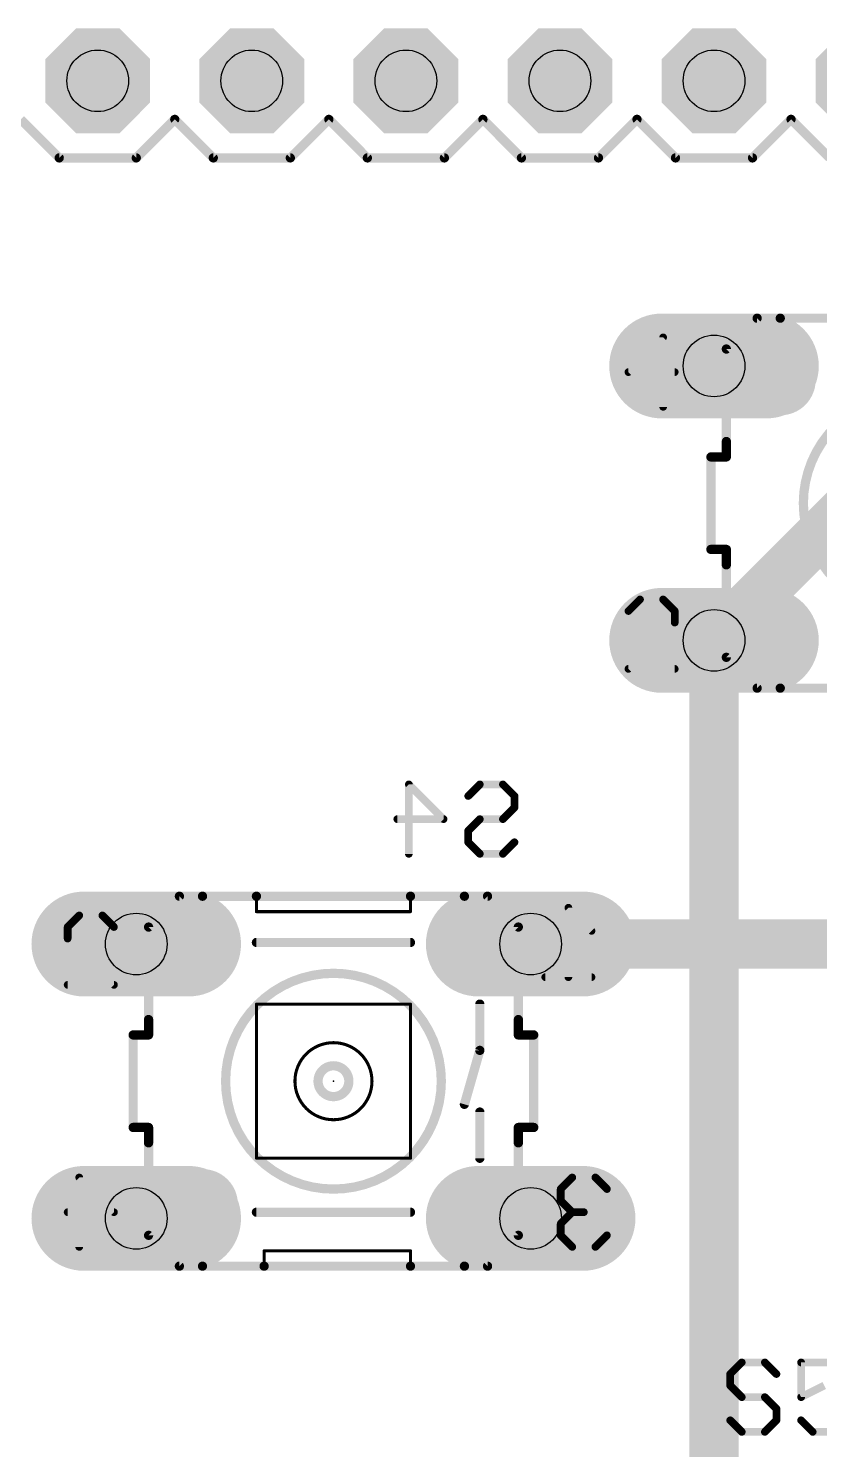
# Model space of a CAD drawing. Extents: x -0.24 to 4.18, y -0.6 to 2.96.
# Drawn here: x 2.296 to 2.81, y 1.423 to 2.345 of the extents above; entities that cross this region are included whole.
import ezdxf

# ---------------------------------------------------------------- set-up
doc = ezdxf.new("R2010")
doc.units = 0
for name, color, linetype in [('1', 22, 'CONTINUOUS'), ('17', 82, 'CONTINUOUS'), ('21', 253, 'CONTINUOUS'), ('22', 253, 'CONTINUOUS'), ('24', 7, 'CONTINUOUS'), ('25', 253, 'CONTINUOUS'), ('26', 253, 'CONTINUOUS'), ('29', 253, 'CONTINUOUS'), ('30', 253, 'CONTINUOUS'), ('44', 253, 'CONTINUOUS'), ('51', 253, 'CONTINUOUS'), ('52', 253, 'CONTINUOUS')]:
    doc.layers.add(name, color=color, linetype=linetype)

# ---------------------------------------------------------------- blocks, each defined once
blk = doc.blocks.new('LONGP100')
at = {"const_width": 1}
blk.add_lwpolyline([(-0.5, 0), (0.5, 0)], dxfattribs=at)
at = {"const_width": 0.5}
for points in [[(-0.5, 0.25, 1), (-0.5, -0.25)], [(0.5, -0.25, 1), (0.5, 0.25)]]:
    blk.add_lwpolyline(points, format="xyb", dxfattribs=at)
blk = doc.blocks.new('RECT')
blk.add_solid([(-0.5, -0.5), (0.5, -0.5), (-0.5, 0.5), (0.5, 0.5)])
blk = doc.blocks.new('OCTAGONP')
at = {"const_width": 0.5}
blk.add_lwpolyline([(-0.25, -0.103553), (-0.25, 0.103553), (-0.103553, 0.25), (0.103553, 0.25), (0.25, 0.103553), (0.25, -0.103553), (0.103553, -0.25), (-0.103553, -0.25), (-0.25, -0.103553), (-0.25, 0.103553)], dxfattribs=at)

msp = doc.modelspace()

# ---------------------------------------------------------------- linework, layer by layer
at = {"layer": '1', "const_width": 0.032}
for points in [[(2.89084, 2.09794), (2.741, 1.9481)], [(2.741, 1.9481), (2.741, 1.74744)], [(3.116, 1.7511), (2.622, 1.7511)], [(2.622, 1.7511), (2.73734, 1.7511)], [(2.73734, 1.7511), (2.741, 1.74744)], [(2.741, 1.74744), (2.741, 1.3761)]]:
    msp.add_lwpolyline(points, dxfattribs=at)
at = {"layer": '1', "const_width": 0.016}
for points in [[(2.749, 1.9481, 1), (2.733, 1.9481)], [(2.735343, 1.953757, 1), (2.746657, 1.942443)], [(2.622, 1.7591, 1), (2.622, 1.7431)], [(2.622, 1.7591, 1), (2.622, 1.7431)], [(2.742997, 1.756757, 1), (2.731683, 1.745443)], [(2.749, 1.74744, 1), (2.733, 1.74744)], [(2.735343, 1.741783, 1), (2.746657, 1.753097)], [(2.73734, 1.7431, 1), (2.73734, 1.7591)], [(2.733, 1.74744, 1), (2.749, 1.74744)]]:
    msp.add_lwpolyline(points, format="xyb", dxfattribs=at)
at = {"layer": '21', "const_width": 0.006}
for points in [[(2.316, 2.2611), (2.291, 2.2861)], [(2.391, 2.2861), (2.366, 2.2611)], [(2.416, 2.2611), (2.391, 2.2861)], [(2.466, 2.2611), (2.491, 2.2861)], [(2.516, 2.2611), (2.491, 2.2861)], [(2.591, 2.2861), (2.566, 2.2611)], [(2.616, 2.2611), (2.591, 2.2861)], [(2.691, 2.2861), (2.666, 2.2611)], [(2.716, 2.2611), (2.691, 2.2861)], [(2.791, 2.2861), (2.766, 2.2611)], [(2.816, 2.2611), (2.791, 2.2861)], [(2.366, 2.2611), (2.316, 2.2611)], [(2.466, 2.2611), (2.416, 2.2611)], [(2.566, 2.2611), (2.516, 2.2611)], [(2.666, 2.2611), (2.616, 2.2611)], [(2.766, 2.2611), (2.716, 2.2611)], [(2.824, 2.1571), (2.784, 2.1571)], [(2.749, 2.0671), (2.749, 2.0771)], [(2.739, 2.0671), (2.749, 2.0671)], [(2.739, 2.0671), (2.739, 2.0071)], [(2.749, 2.0071), (2.739, 2.0071)], [(2.749, 2.0071), (2.749, 1.9971)], [(2.784, 1.9171), (2.819, 1.9171)]]:
    msp.add_lwpolyline(points, dxfattribs=at)
at = {"layer": '21'}
for points, const_width in [([(2.392061, 2.287161, 1), (2.389939, 2.285039)], 0.003), ([(2.392061, 2.285039, 1), (2.389939, 2.287161)], 0.003), ([(2.492061, 2.287161, 1), (2.489939, 2.285039)], 0.003), ([(2.492061, 2.285039, 1), (2.489939, 2.287161)], 0.003), ([(2.592061, 2.287161, 1), (2.589939, 2.285039)], 0.003), ([(2.592061, 2.285039, 1), (2.589939, 2.287161)], 0.003), ([(2.692061, 2.287161, 1), (2.689939, 2.285039)], 0.003), ([(2.692061, 2.285039, 1), (2.689939, 2.287161)], 0.003), ([(2.792061, 2.287161, 1), (2.789939, 2.285039)], 0.003), ([(2.792061, 2.285039, 1), (2.789939, 2.287161)], 0.003), ([(2.316, 2.2626, 1), (2.316, 2.2596)], 0.003), ([(2.314939, 2.260039, 1), (2.317061, 2.262161)], 0.003), ([(2.364939, 2.262161, 1), (2.367061, 2.260039)], 0.003), ([(2.366, 2.2596, 1), (2.366, 2.2626)], 0.003), ([(2.416, 2.2626, 1), (2.416, 2.2596)], 0.003), ([(2.414939, 2.260039, 1), (2.417061, 2.262161)], 0.003), ([(2.464939, 2.262161, 1), (2.467061, 2.260039)], 0.003), ([(2.466, 2.2596, 1), (2.466, 2.2626)], 0.003), ([(2.516, 2.2626, 1), (2.516, 2.2596)], 0.003), ([(2.514939, 2.260039, 1), (2.517061, 2.262161)], 0.003), ([(2.564939, 2.262161, 1), (2.567061, 2.260039)], 0.003), ([(2.566, 2.2596, 1), (2.566, 2.2626)], 0.003), ([(2.616, 2.2626, 1), (2.616, 2.2596)], 0.003), ([(2.614939, 2.260039, 1), (2.617061, 2.262161)], 0.003), ([(2.664939, 2.262161, 1), (2.667061, 2.260039)], 0.003), ([(2.666, 2.2596, 1), (2.666, 2.2626)], 0.003), ([(2.716, 2.2626, 1), (2.716, 2.2596)], 0.003), ([(2.714939, 2.260039, 1), (2.717061, 2.262161)], 0.003), ([(2.764939, 2.262161, 1), (2.767061, 2.260039)], 0.003), ([(2.766, 2.2596, 1), (2.766, 2.2626)], 0.003), ([(2.784, 2.1586, 1), (2.784, 2.1556)], 0.003), ([(2.869, 1.9671, 1), (2.869, 2.1071, 1), (2.869, 1.9671)], 0.006), ([(2.7505, 2.0771, 1), (2.7475, 2.0771)], 0.003), ([(2.739, 2.0686, 1), (2.739, 2.0656)], 0.003), ([(2.7405, 2.0671, 1), (2.7375, 2.0671)], 0.003), ([(2.7475, 2.0671, 1), (2.7505, 2.0671)], 0.003), ([(2.749, 2.0656, 1), (2.749, 2.0686)], 0.003), ([(2.739, 2.0086, 1), (2.739, 2.0056)], 0.003), ([(2.7505, 2.0071, 1), (2.7475, 2.0071)], 0.003), ([(2.749, 2.0056, 1), (2.749, 2.0086)], 0.003), ([(2.7375, 2.0071, 1), (2.7405, 2.0071)], 0.003), ([(2.7475, 1.9971, 1), (2.7505, 1.9971)], 0.003), ([(2.784, 1.9186, 1), (2.784, 1.9156)], 0.003)]:
    msp.add_lwpolyline(points, format="xyb", dxfattribs=dict(at, const_width=const_width))
at = {"layer": '22'}
for points, const_width in [([(2.409, 1.7821), (2.444, 1.7821)], 0.006), ([(2.444, 1.7821), (2.544, 1.7821)], 0.006), ([(2.444, 1.7721), (2.444, 1.7821)], 0.002), ([(2.544, 1.7821), (2.579, 1.7821)], 0.006), ([(2.544, 1.7821), (2.544, 1.7721)], 0.002), ([(2.444, 1.7721), (2.544, 1.7721)], 0.002), ([(2.374, 1.6921), (2.374, 1.7021)], 0.006), ([(2.614, 1.6921), (2.614, 1.7021)], 0.006), ([(2.364, 1.6321), (2.364, 1.6921)], 0.006), ([(2.374, 1.6921), (2.364, 1.6921)], 0.006), ([(2.624, 1.6921), (2.614, 1.6921)], 0.006), ([(2.624, 1.6921), (2.624, 1.6321)], 0.006), ([(2.364, 1.6321), (2.374, 1.6321)], 0.006), ([(2.374, 1.6321), (2.374, 1.6221)], 0.006), ([(2.614, 1.6321), (2.624, 1.6321)], 0.006), ([(2.614, 1.6321), (2.614, 1.6221)], 0.006), ([(2.449, 1.5521), (2.544, 1.5521)], 0.002), ([(2.449, 1.5521), (2.449, 1.5421)], 0.002), ([(2.544, 1.5521), (2.544, 1.5421)], 0.002), ([(2.449, 1.5421), (2.409, 1.5421)], 0.006), ([(2.544, 1.5421), (2.449, 1.5421)], 0.006), ([(2.579, 1.5421), (2.544, 1.5421)], 0.006)]:
    msp.add_lwpolyline(points, dxfattribs=dict(at, const_width=const_width))
for points, const_width in [([(2.409, 1.7836, 1), (2.409, 1.7806)], 0.003), ([(2.444, 1.7836, 1), (2.444, 1.7806)], 0.003), ([(2.444, 1.7806, 1), (2.444, 1.7836)], 0.003), ([(2.4445, 1.7821, 1), (2.4435, 1.7821)], 0.001), ([(2.544, 1.7836, 1), (2.544, 1.7806)], 0.003), ([(2.544, 1.7806, 1), (2.544, 1.7836)], 0.003), ([(2.5445, 1.7821, 1), (2.5435, 1.7821)], 0.001), ([(2.579, 1.7806, 1), (2.579, 1.7836)], 0.003), ([(2.444, 1.7726, 1), (2.444, 1.7716)], 0.001), ([(2.4435, 1.7721, 1), (2.4445, 1.7721)], 0.001), ([(2.5435, 1.7721, 1), (2.5445, 1.7721)], 0.001), ([(2.544, 1.7716, 1), (2.544, 1.7726)], 0.001), ([(2.494, 1.5921, 1), (2.494, 1.7321, 1), (2.494, 1.5921)], 0.006), ([(2.3755, 1.7021, 1), (2.3725, 1.7021)], 0.003), ([(2.6155, 1.7021, 1), (2.6125, 1.7021)], 0.003), ([(2.3655, 1.6921, 1), (2.3625, 1.6921)], 0.003), ([(2.364, 1.6936, 1), (2.364, 1.6906)], 0.003), ([(2.3725, 1.6921, 1), (2.3755, 1.6921)], 0.003), ([(2.374, 1.6906, 1), (2.374, 1.6936)], 0.003), ([(2.614, 1.6936, 1), (2.614, 1.6906)], 0.003), ([(2.6125, 1.6921, 1), (2.6155, 1.6921)], 0.003), ([(2.6255, 1.6921, 1), (2.6225, 1.6921)], 0.003), ([(2.624, 1.6906, 1), (2.624, 1.6936)], 0.003), ([(2.494, 1.6521, 1), (2.494, 1.6721, 1), (2.494, 1.6521)], 0.006), ([(2.364, 1.6336, 1), (2.364, 1.6306)], 0.003), ([(2.3625, 1.6321, 1), (2.3655, 1.6321)], 0.003), ([(2.3755, 1.6321, 1), (2.3725, 1.6321)], 0.003), ([(2.374, 1.6306, 1), (2.374, 1.6336)], 0.003), ([(2.614, 1.6336, 1), (2.614, 1.6306)], 0.003), ([(2.6155, 1.6321, 1), (2.6125, 1.6321)], 0.003), ([(2.6225, 1.6321, 1), (2.6255, 1.6321)], 0.003), ([(2.624, 1.6306, 1), (2.624, 1.6336)], 0.003), ([(2.3725, 1.6221, 1), (2.3755, 1.6221)], 0.003), ([(2.6125, 1.6221, 1), (2.6155, 1.6221)], 0.003), ([(2.449, 1.5526, 1), (2.449, 1.5516)], 0.001), ([(2.4495, 1.5521, 1), (2.4485, 1.5521)], 0.001), ([(2.5445, 1.5521, 1), (2.5435, 1.5521)], 0.001), ([(2.544, 1.5516, 1), (2.544, 1.5526)], 0.001), ([(2.409, 1.5436, 1), (2.409, 1.5406)], 0.003), ([(2.449, 1.5436, 1), (2.449, 1.5406)], 0.003), ([(2.449, 1.5406, 1), (2.449, 1.5436)], 0.003), ([(2.4485, 1.5421, 1), (2.4495, 1.5421)], 0.001), ([(2.544, 1.5436, 1), (2.544, 1.5406)], 0.003), ([(2.544, 1.5406, 1), (2.544, 1.5436)], 0.003), ([(2.5435, 1.5421, 1), (2.5445, 1.5421)], 0.001), ([(2.579, 1.5406, 1), (2.579, 1.5436)], 0.003)]:
    msp.add_lwpolyline(points, format="xyb", dxfattribs=dict(at, const_width=const_width))
at = {"layer": '24'}
msp.add_point((2.494, 1.6621), dxfattribs=at)
at = {"layer": '25', "const_width": 0.005}
for points in [[(2.759006, 1.479638), (2.7515, 1.472132)], [(2.774019, 1.479638), (2.759006, 1.479638)], [(2.781526, 1.472132), (2.774019, 1.479638)], [(2.827565, 1.479638), (2.797539, 1.479638)], [(2.797539, 1.479638), (2.797539, 1.457119)], [(2.7515, 1.472132), (2.7515, 1.464626)], [(2.7515, 1.464626), (2.759006, 1.457119)], [(2.797539, 1.457119), (2.812552, 1.464626)], [(2.759006, 1.457119), (2.774019, 1.457119)], [(2.774019, 1.457119), (2.781526, 1.449613)], [(2.781526, 1.449613), (2.781526, 1.442106)], [(2.759006, 1.4346), (2.7515, 1.442106)], [(2.781526, 1.442106), (2.774019, 1.4346)], [(2.805046, 1.4346), (2.797539, 1.442106)], [(2.774019, 1.4346), (2.759006, 1.4346)], [(2.820058, 1.4346), (2.805046, 1.4346)]]:
    msp.add_lwpolyline(points, dxfattribs=at)
at = {"layer": '25', "const_width": 0.0025}
for points in [[(2.759006, 1.480888, 1), (2.759006, 1.478388)], [(2.75989, 1.478755, 1), (2.758123, 1.480522)], [(2.774903, 1.480522, 1), (2.773135, 1.478755)], [(2.774019, 1.478388, 1), (2.774019, 1.480888)], [(2.797539, 1.480888, 1), (2.797539, 1.478388)], [(2.798789, 1.479638, 1), (2.796289, 1.479638)], [(2.75275, 1.472132, 1), (2.75025, 1.472132)], [(2.750616, 1.473016, 1), (2.752384, 1.471248)], [(2.752384, 1.465509, 1), (2.750616, 1.463742)], [(2.780642, 1.471248, 1), (2.782409, 1.473016)], [(2.75025, 1.464626, 1), (2.75275, 1.464626)], [(2.759006, 1.458369, 1), (2.759006, 1.455869)], [(2.758123, 1.456235, 1), (2.75989, 1.458003)], [(2.774903, 1.458003, 1), (2.773135, 1.456235)], [(2.774019, 1.455869, 1), (2.774019, 1.458369)], [(2.79698, 1.458237, 1), (2.798098, 1.456001)], [(2.796289, 1.457119, 1), (2.798789, 1.457119)], [(2.782776, 1.449613, 1), (2.780276, 1.449613)], [(2.780642, 1.448729, 1), (2.782409, 1.450497)], [(2.752384, 1.44299, 1), (2.750616, 1.441223)], [(2.780276, 1.442106, 1), (2.782776, 1.442106)], [(2.782409, 1.441223, 1), (2.780642, 1.44299)], [(2.798423, 1.44299, 1), (2.796655, 1.441223)], [(2.759006, 1.43585, 1), (2.759006, 1.43335)], [(2.758123, 1.433716, 1), (2.75989, 1.435484)], [(2.773135, 1.435484, 1), (2.774903, 1.433716)], [(2.774019, 1.43335, 1), (2.774019, 1.43585)], [(2.805046, 1.43585, 1), (2.805046, 1.43335)], [(2.804162, 1.433716, 1), (2.80593, 1.435484)]]:
    msp.add_lwpolyline(points, format="xyb", dxfattribs=at)
at = {"layer": '26', "const_width": 0.005}
for points in [[(2.542942, 1.8096), (2.542942, 1.854638)], [(2.542942, 1.854638), (2.565461, 1.832119)], [(2.581474, 1.847132), (2.588981, 1.854638)], [(2.588981, 1.854638), (2.603994, 1.854638)], [(2.603994, 1.854638), (2.6115, 1.847132)], [(2.6115, 1.847132), (2.6115, 1.839626)], [(2.6115, 1.839626), (2.603994, 1.832119)], [(2.565461, 1.832119), (2.535435, 1.832119)], [(2.588981, 1.832119), (2.581474, 1.824613)], [(2.581474, 1.824613), (2.581474, 1.817106)], [(2.603994, 1.832119), (2.588981, 1.832119)], [(2.581474, 1.817106), (2.588981, 1.8096)], [(2.603994, 1.8096), (2.6115, 1.817106)], [(2.588981, 1.8096), (2.603994, 1.8096)]]:
    msp.add_lwpolyline(points, dxfattribs=at)
at = {"layer": '26', "const_width": 0.0025}
for points in [[(2.544192, 1.854638, 1), (2.541692, 1.854638)], [(2.543825, 1.855522, 1), (2.542058, 1.853755)], [(2.588981, 1.855888, 1), (2.588981, 1.853388)], [(2.589865, 1.853755, 1), (2.588097, 1.855522)], [(2.604877, 1.855522, 1), (2.60311, 1.853755)], [(2.603994, 1.853388, 1), (2.603994, 1.855888)], [(2.580591, 1.848016, 1), (2.582358, 1.846248)], [(2.61275, 1.847132, 1), (2.61025, 1.847132)], [(2.610616, 1.846248, 1), (2.612384, 1.848016)], [(2.61025, 1.839626, 1), (2.61275, 1.839626)], [(2.612384, 1.838742, 1), (2.610616, 1.840509)], [(2.535435, 1.833369, 1), (2.535435, 1.830869)], [(2.564577, 1.831235, 1), (2.566345, 1.833003)], [(2.565461, 1.830869, 1), (2.565461, 1.833369)], [(2.582724, 1.824613, 1), (2.580224, 1.824613)], [(2.580591, 1.825497, 1), (2.582358, 1.823729)], [(2.588981, 1.833369, 1), (2.588981, 1.830869)], [(2.589865, 1.831235, 1), (2.588097, 1.833003)], [(2.60311, 1.833003, 1), (2.604877, 1.831235)], [(2.603994, 1.830869, 1), (2.603994, 1.833369)], [(2.580224, 1.817106, 1), (2.582724, 1.817106)], [(2.582358, 1.81799, 1), (2.580591, 1.816223)], [(2.612384, 1.816223, 1), (2.610616, 1.81799)], [(2.541692, 1.8096, 1), (2.544192, 1.8096)], [(2.588981, 1.81085, 1), (2.588981, 1.80835)], [(2.588097, 1.808716, 1), (2.589865, 1.810484)], [(2.60311, 1.810484, 1), (2.604877, 1.808716)], [(2.603994, 1.80835, 1), (2.603994, 1.81085)]]:
    msp.add_lwpolyline(points, format="xyb", dxfattribs=at)
at = {"layer": '44'}
for centre in [(2.341, 2.3111), (2.441, 2.3111), (2.541, 2.3111), (2.641, 2.3111), (2.741, 2.3111), (2.741, 2.1261), (2.741, 1.9481), (2.366, 1.7511), (2.622, 1.7511), (2.366, 1.5731), (2.622, 1.5731)]:
    msp.add_circle(centre, 0.02, dxfattribs=at)
at = {"layer": '51'}
for points, const_width in [([(2.769, 2.1571), (2.749, 2.1371)], 0.006), ([(2.769, 2.1571), (2.784, 2.1571)], 0.006), ([(2.70798, 2.144638), (2.685461, 2.122119)], 0.005), ([(2.70798, 2.0996), (2.70798, 2.144638)], 0.005), ([(2.749, 2.1371), (2.749, 2.0771)], 0.006), ([(2.685461, 2.122119), (2.715486, 2.122119)], 0.005), ([(2.749, 1.9971), (2.749, 1.9371)], 0.006), ([(2.692967, 1.974638), (2.685461, 1.967132)], 0.005), ([(2.70798, 1.974638), (2.692967, 1.974638)], 0.005), ([(2.715486, 1.967132), (2.70798, 1.974638)], 0.005), ([(2.715486, 1.959626), (2.715486, 1.967132)], 0.005), ([(2.685461, 1.9296), (2.715486, 1.959626)], 0.005), ([(2.749, 1.9371), (2.769, 1.9171)], 0.006), ([(2.715486, 1.9296), (2.685461, 1.9296)], 0.005), ([(2.769, 1.9171), (2.784, 1.9171)], 0.006)]:
    msp.add_lwpolyline(points, dxfattribs=dict(at, const_width=const_width))
for points, const_width in [([(2.769, 2.1586, 1), (2.769, 2.1556)], 0.003), ([(2.770061, 2.156039, 1), (2.767939, 2.158161)], 0.003), ([(2.784, 2.1556, 1), (2.784, 2.1586)], 0.003), ([(2.70923, 2.144638, 1), (2.70673, 2.144638)], 0.0025), ([(2.708864, 2.143755, 1), (2.707096, 2.145522)], 0.0025), ([(2.7505, 2.1371, 1), (2.7475, 2.1371)], 0.003), ([(2.747939, 2.138161, 1), (2.750061, 2.136039)], 0.003), ([(2.784, 2.0971, 1), (2.784, 2.1371, 1), (2.784, 2.0971)], 0.006), ([(2.685461, 2.123369, 1), (2.685461, 2.120869)], 0.0025), ([(2.684577, 2.123003, 1), (2.686345, 2.121235)], 0.0025), ([(2.715486, 2.120869, 1), (2.715486, 2.123369)], 0.0025), ([(2.70673, 2.0996, 1), (2.70923, 2.0996)], 0.0025), ([(2.7475, 2.0771, 1), (2.7505, 2.0771)], 0.003), ([(2.7505, 1.9971, 1), (2.7475, 1.9971)], 0.003), ([(2.692967, 1.975888, 1), (2.692967, 1.973388)], 0.0025), ([(2.693851, 1.973755, 1), (2.692083, 1.975522)], 0.0025), ([(2.708864, 1.975522, 1), (2.707096, 1.973755)], 0.0025), ([(2.70798, 1.973388, 1), (2.70798, 1.975888)], 0.0025), ([(2.784, 1.9321, 1), (2.784, 1.9721, 1), (2.784, 1.9321)], 0.006), ([(2.684577, 1.968016, 1), (2.686345, 1.966248)], 0.0025), ([(2.716736, 1.967132, 1), (2.714236, 1.967132)], 0.0025), ([(2.714602, 1.966248, 1), (2.71637, 1.968016)], 0.0025), ([(2.714236, 1.959626, 1), (2.716736, 1.959626)], 0.0025), ([(2.71637, 1.958742, 1), (2.714602, 1.960509)], 0.0025), ([(2.750061, 1.938161, 1), (2.747939, 1.936039)], 0.003), ([(2.7475, 1.9371, 1), (2.7505, 1.9371)], 0.003), ([(2.685461, 1.93085, 1), (2.685461, 1.92835)], 0.0025), ([(2.684577, 1.930484, 1), (2.686345, 1.928716)], 0.0025), ([(2.715486, 1.92835, 1), (2.715486, 1.93085)], 0.0025), ([(2.769, 1.9186, 1), (2.769, 1.9156)], 0.003), ([(2.767939, 1.916039, 1), (2.770061, 1.918161)], 0.003), ([(2.784, 1.9156, 1), (2.784, 1.9186)], 0.003)]:
    msp.add_lwpolyline(points, format="xyb", dxfattribs=dict(at, const_width=const_width))
at = {"layer": '52'}
for points, const_width in [([(2.374, 1.7621), (2.394, 1.7821)], 0.006), ([(2.394, 1.7821), (2.409, 1.7821)], 0.006), ([(2.594, 1.7821), (2.579, 1.7821)], 0.006), ([(2.594, 1.7821), (2.614, 1.7621)], 0.006), ([(2.321474, 1.762132), (2.328981, 1.769638)], 0.005), ([(2.328981, 1.769638), (2.343994, 1.769638)], 0.005), ([(2.343994, 1.769638), (2.3515, 1.762132)], 0.005), ([(2.6615, 1.759626), (2.646487, 1.774638)], 0.005), ([(2.646487, 1.774638), (2.646487, 1.7296)], 0.005), ([(2.321474, 1.754626), (2.321474, 1.762132)], 0.005), ([(2.374, 1.7021), (2.374, 1.7621)], 0.006), ([(2.614, 1.7621), (2.614, 1.7021)], 0.006), ([(2.3515, 1.7246), (2.321474, 1.754626)], 0.005), ([(2.444, 1.7521), (2.544, 1.7521)], 0.006), ([(2.321474, 1.7246), (2.3515, 1.7246)], 0.005), ([(2.6615, 1.7296), (2.631474, 1.7296)], 0.005), ([(2.589, 1.7121), (2.589, 1.6821)], 0.006), ([(2.444, 1.6121), (2.444, 1.7121)], 0.002), ([(2.544, 1.7121), (2.444, 1.7121)], 0.002), ([(2.544, 1.7121), (2.544, 1.6121)], 0.002), ([(2.589, 1.6821), (2.579, 1.6471)], 0.006), ([(2.589, 1.6421), (2.589, 1.6121)], 0.006), ([(2.374, 1.5621), (2.374, 1.6221)], 0.006), ([(2.614, 1.5621), (2.614, 1.6221)], 0.006), ([(2.444, 1.6121), (2.544, 1.6121)], 0.002), ([(2.328981, 1.5546), (2.328981, 1.599638)], 0.005), ([(2.328981, 1.599638), (2.3515, 1.577119)], 0.005), ([(2.648981, 1.599638), (2.641474, 1.592132)], 0.005), ([(2.663994, 1.599638), (2.648981, 1.599638)], 0.005), ([(2.6715, 1.592132), (2.663994, 1.599638)], 0.005), ([(2.641474, 1.592132), (2.641474, 1.584626)], 0.005), ([(2.641474, 1.584626), (2.648981, 1.577119)], 0.005), ([(2.3515, 1.577119), (2.321474, 1.577119)], 0.005), ([(2.544, 1.5771), (2.444, 1.5771)], 0.006), ([(2.648981, 1.577119), (2.641474, 1.569613)], 0.005), ([(2.648981, 1.577119), (2.656487, 1.577119)], 0.005), ([(2.641474, 1.569613), (2.641474, 1.562106)], 0.005), ([(2.394, 1.5421), (2.374, 1.5621)], 0.006), ([(2.594, 1.5421), (2.614, 1.5621)], 0.006), ([(2.641474, 1.562106), (2.648981, 1.5546)], 0.005), ([(2.663994, 1.5546), (2.6715, 1.562106)], 0.005), ([(2.648981, 1.5546), (2.663994, 1.5546)], 0.005), ([(2.394, 1.5421), (2.409, 1.5421)], 0.006), ([(2.594, 1.5421), (2.579, 1.5421)], 0.006)]:
    msp.add_lwpolyline(points, dxfattribs=dict(at, const_width=const_width))
for points, const_width in [([(2.394, 1.7836, 1), (2.394, 1.7806)], 0.003), ([(2.395061, 1.781039, 1), (2.392939, 1.783161)], 0.003), ([(2.409, 1.7806, 1), (2.409, 1.7836)], 0.003), ([(2.579, 1.7836, 1), (2.579, 1.7806)], 0.003), ([(2.595061, 1.783161, 1), (2.592939, 1.781039)], 0.003), ([(2.594, 1.7806, 1), (2.594, 1.7836)], 0.003), ([(2.328981, 1.770888, 1), (2.328981, 1.768388)], 0.0025), ([(2.329865, 1.768755, 1), (2.328097, 1.770522)], 0.0025), ([(2.344877, 1.770522, 1), (2.34311, 1.768755)], 0.0025), ([(2.343994, 1.768388, 1), (2.343994, 1.770888)], 0.0025), ([(2.647371, 1.775522, 1), (2.645603, 1.773755)], 0.0025), ([(2.647737, 1.774638, 1), (2.645237, 1.774638)], 0.0025), ([(2.322724, 1.762132, 1), (2.320224, 1.762132)], 0.0025), ([(2.320591, 1.763016, 1), (2.322358, 1.761248)], 0.0025), ([(2.350616, 1.761248, 1), (2.352384, 1.763016)], 0.0025), ([(2.3755, 1.7621, 1), (2.3725, 1.7621)], 0.003), ([(2.372939, 1.763161, 1), (2.375061, 1.761039)], 0.003), ([(2.409, 1.7271, 1), (2.409, 1.7671, 1), (2.409, 1.7271)], 0.006), ([(2.579, 1.7271, 1), (2.579, 1.7671, 1), (2.579, 1.7271)], 0.006), ([(2.6155, 1.7621, 1), (2.6125, 1.7621)], 0.003), ([(2.612939, 1.761039, 1), (2.615061, 1.763161)], 0.003), ([(2.660616, 1.758742, 1), (2.662384, 1.760509)], 0.0025), ([(2.320224, 1.754626, 1), (2.322724, 1.754626)], 0.0025), ([(2.322358, 1.755509, 1), (2.320591, 1.753742)], 0.0025), ([(2.444, 1.7536, 1), (2.444, 1.7506)], 0.003), ([(2.544, 1.7506, 1), (2.544, 1.7536)], 0.003), ([(2.321474, 1.72585, 1), (2.321474, 1.72335)], 0.0025), ([(2.350616, 1.723716, 1), (2.352384, 1.725484)], 0.0025), ([(2.3515, 1.72335, 1), (2.3515, 1.72585)], 0.0025), ([(2.631474, 1.73085, 1), (2.631474, 1.72835)], 0.0025), ([(2.645237, 1.7296, 1), (2.647737, 1.7296)], 0.0025), ([(2.6615, 1.72835, 1), (2.6615, 1.73085)], 0.0025), ([(2.5905, 1.7121, 1), (2.5875, 1.7121)], 0.003), ([(2.4445, 1.7121, 1), (2.4435, 1.7121)], 0.001), ([(2.444, 1.7126, 1), (2.444, 1.7116)], 0.001), ([(2.5445, 1.7121, 1), (2.5435, 1.7121)], 0.001), ([(2.544, 1.7116, 1), (2.544, 1.7126)], 0.001), ([(2.3725, 1.7021, 1), (2.3755, 1.7021)], 0.003), ([(2.6125, 1.7021, 1), (2.6155, 1.7021)], 0.003), ([(2.494, 1.6371, 1), (2.494, 1.6871, 1), (2.494, 1.6371)], 0.002), ([(2.5875, 1.6821, 1), (2.5905, 1.6821)], 0.003), ([(2.590442, 1.681688, 1), (2.587558, 1.682512)], 0.003), ([(2.577558, 1.647512, 1), (2.580442, 1.646688)], 0.003), ([(2.5905, 1.6421, 1), (2.5875, 1.6421)], 0.003), ([(2.3755, 1.6221, 1), (2.3725, 1.6221)], 0.003), ([(2.6155, 1.6221, 1), (2.6125, 1.6221)], 0.003), ([(2.5875, 1.6121, 1), (2.5905, 1.6121)], 0.003), ([(2.409, 1.5621, 1), (2.409, 1.6021, 1), (2.409, 1.5621)], 0.006), ([(2.444, 1.6126, 1), (2.444, 1.6116)], 0.001), ([(2.4435, 1.6121, 1), (2.4445, 1.6121)], 0.001), ([(2.5435, 1.6121, 1), (2.5445, 1.6121)], 0.001), ([(2.544, 1.6116, 1), (2.544, 1.6126)], 0.001), ([(2.330231, 1.599638, 1), (2.327731, 1.599638)], 0.0025), ([(2.329865, 1.600522, 1), (2.328097, 1.598755)], 0.0025), ([(2.579, 1.5571, 1), (2.579, 1.5971, 1), (2.579, 1.5571)], 0.006), ([(2.648981, 1.600888, 1), (2.648981, 1.598388)], 0.0025), ([(2.649865, 1.598755, 1), (2.648097, 1.600522)], 0.0025), ([(2.664877, 1.600522, 1), (2.66311, 1.598755)], 0.0025), ([(2.663994, 1.598388, 1), (2.663994, 1.600888)], 0.0025), ([(2.642724, 1.592132, 1), (2.640224, 1.592132)], 0.0025), ([(2.640224, 1.584626, 1), (2.642724, 1.584626)], 0.0025), ([(2.640591, 1.593016, 1), (2.642358, 1.591248)], 0.0025), ([(2.642358, 1.585509, 1), (2.640591, 1.583742)], 0.0025), ([(2.670616, 1.591248, 1), (2.672384, 1.593016)], 0.0025), ([(2.321474, 1.578369, 1), (2.321474, 1.575869)], 0.0025), ([(2.350616, 1.576235, 1), (2.352384, 1.578003)], 0.0025), ([(2.3515, 1.575869, 1), (2.3515, 1.578369)], 0.0025), ([(2.444, 1.5786, 1), (2.444, 1.5756)], 0.003), ([(2.544, 1.5756, 1), (2.544, 1.5786)], 0.003), ([(2.648981, 1.578369, 1), (2.648981, 1.575869)], 0.0025), ([(2.649865, 1.576235, 1), (2.648097, 1.578003)], 0.0025), ([(2.648097, 1.576235, 1), (2.649865, 1.578003)], 0.0025), ([(2.656487, 1.575869, 1), (2.656487, 1.578369)], 0.0025), ([(2.642724, 1.569613, 1), (2.640224, 1.569613)], 0.0025), ([(2.640591, 1.570497, 1), (2.642358, 1.568729)], 0.0025), ([(2.375061, 1.563161, 1), (2.372939, 1.561039)], 0.003), ([(2.3725, 1.5621, 1), (2.3755, 1.5621)], 0.003), ([(2.6125, 1.5621, 1), (2.6155, 1.5621)], 0.003), ([(2.615061, 1.561039, 1), (2.612939, 1.563161)], 0.003), ([(2.640224, 1.562106, 1), (2.642724, 1.562106)], 0.0025), ([(2.642358, 1.56299, 1), (2.640591, 1.561223)], 0.0025), ([(2.672384, 1.561223, 1), (2.670616, 1.56299)], 0.0025), ([(2.327731, 1.5546, 1), (2.330231, 1.5546)], 0.0025), ([(2.648981, 1.55585, 1), (2.648981, 1.55335)], 0.0025), ([(2.648097, 1.553716, 1), (2.649865, 1.555484)], 0.0025), ([(2.66311, 1.555484, 1), (2.664877, 1.553716)], 0.0025), ([(2.663994, 1.55335, 1), (2.663994, 1.55585)], 0.0025), ([(2.394, 1.5436, 1), (2.394, 1.5406)], 0.003), ([(2.392939, 1.541039, 1), (2.395061, 1.543161)], 0.003), ([(2.409, 1.5406, 1), (2.409, 1.5436)], 0.003), ([(2.579, 1.5436, 1), (2.579, 1.5406)], 0.003), ([(2.592939, 1.543161, 1), (2.595061, 1.541039)], 0.003), ([(2.594, 1.5406, 1), (2.594, 1.5436)], 0.003)]:
    msp.add_lwpolyline(points, format="xyb", dxfattribs=dict(at, const_width=const_width))

# ---------------------------------------------------------------- block references
at = {"layer": '17', "xscale": 0.06, "yscale": 0.06, "rotation": 180}
for name, p in [('OCTAGONP', (2.341, 2.3111)), ('OCTAGONP', (2.341, 2.3111)), ('OCTAGONP', (2.441, 2.3111)), ('OCTAGONP', (2.441, 2.3111)), ('OCTAGONP', (2.541, 2.3111)), ('OCTAGONP', (2.541, 2.3111)), ('OCTAGONP', (2.641, 2.3111)), ('OCTAGONP', (2.641, 2.3111)), ('OCTAGONP', (2.741, 2.3111)), ('OCTAGONP', (2.741, 2.3111)), ('LONGP100', (2.741, 2.1261)), ('LONGP100', (2.741, 2.1261)), ('LONGP100', (2.741, 1.9481)), ('LONGP100', (2.741, 1.9481)), ('LONGP100', (2.366, 1.7511)), ('LONGP100', (2.366, 1.7511)), ('LONGP100', (2.622, 1.7511)), ('LONGP100', (2.622, 1.7511)), ('LONGP100', (2.366, 1.5731)), ('LONGP100', (2.366, 1.5731)), ('LONGP100', (2.622, 1.5731)), ('LONGP100', (2.622, 1.5731))]:
    msp.add_blockref(name, p, dxfattribs=at)
at = {"layer": '29', "xscale": 0.068, "yscale": 0.068, "rotation": 180}
for name, p in [('OCTAGONP', (2.341, 2.3111)), ('OCTAGONP', (2.441, 2.3111)), ('OCTAGONP', (2.541, 2.3111)), ('OCTAGONP', (2.641, 2.3111)), ('OCTAGONP', (2.741, 2.3111)), ('OCTAGONP', (2.841, 2.3111)), ('LONGP100', (2.741, 2.1261)), ('LONGP100', (2.741, 1.9481)), ('LONGP100', (2.366, 1.7511)), ('LONGP100', (2.622, 1.7511)), ('LONGP100', (2.366, 1.5731)), ('LONGP100', (2.622, 1.5731))]:
    msp.add_blockref(name, p, dxfattribs=at)
at = {"layer": '30', "xscale": 0.068, "yscale": 0.068, "rotation": 180}
for name, p in [('OCTAGONP', (2.341, 2.3111)), ('OCTAGONP', (2.441, 2.3111)), ('OCTAGONP', (2.541, 2.3111)), ('OCTAGONP', (2.641, 2.3111)), ('OCTAGONP', (2.741, 2.3111)), ('OCTAGONP', (2.841, 2.3111)), ('LONGP100', (2.741, 2.1261)), ('LONGP100', (2.741, 1.9481)), ('LONGP100', (2.366, 1.7511)), ('LONGP100', (2.622, 1.7511)), ('LONGP100', (2.366, 1.5731)), ('LONGP100', (2.622, 1.5731))]:
    msp.add_blockref(name, p, dxfattribs=at)
at = {"layer": '51', "xscale": 0.02, "yscale": 0.02, "rotation": 180}
for p in [(2.341, 2.3111), (2.441, 2.3111), (2.541, 2.3111), (2.641, 2.3111), (2.741, 2.3111)]:
    msp.add_blockref('RECT', p, dxfattribs=at)

doc.saveas('drawing.dxf')
